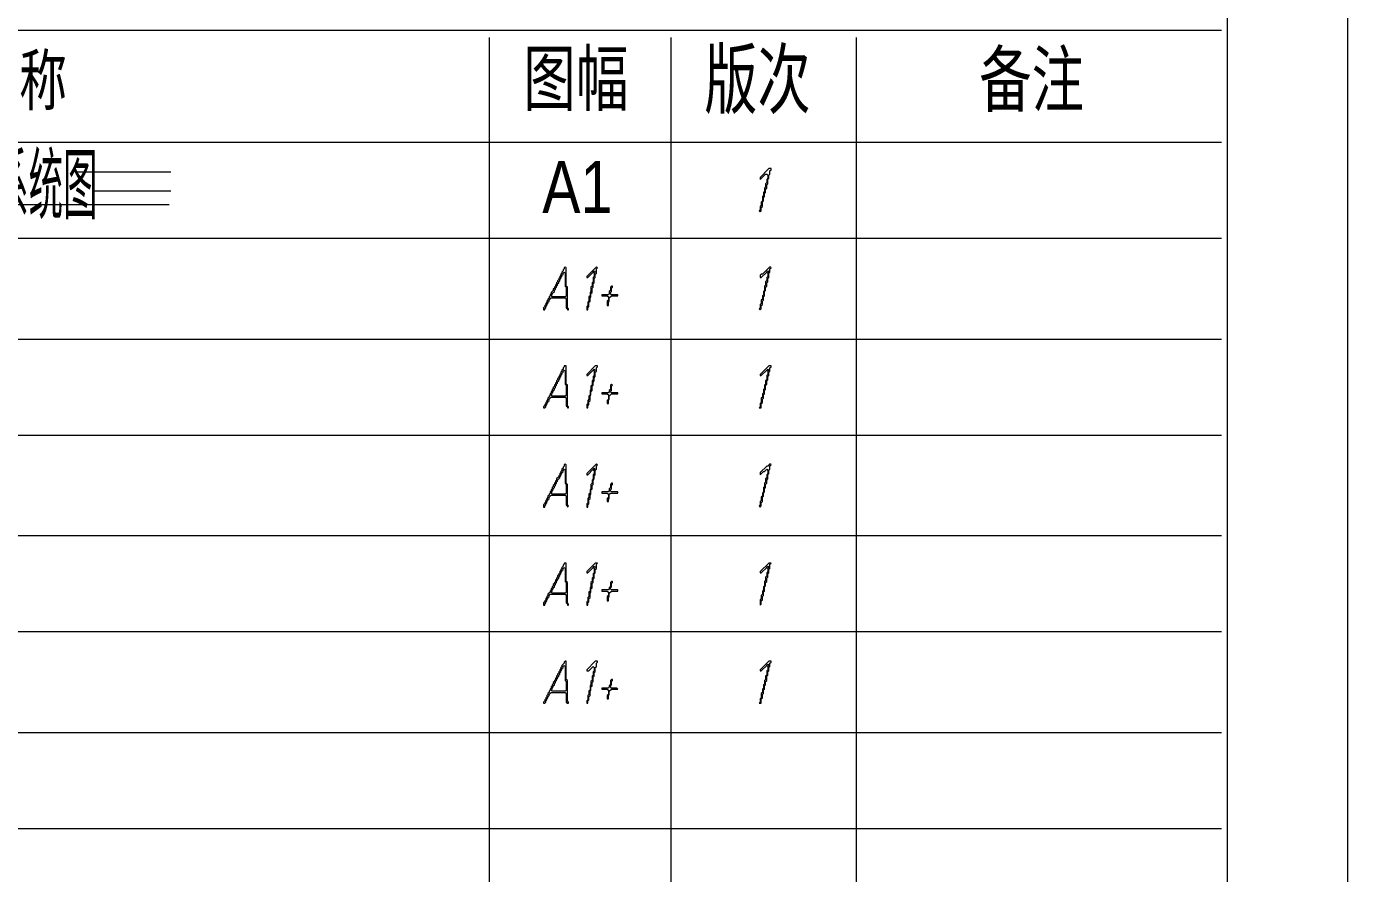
# Model space of a CAD drawing. Header units: millimetres. Extents: x 10 to 220, y 12 to 309.
# Drawn here: x 112.3 to 219.7, y 160 to 228.9 of the extents above; entities that cross this region are included whole.
import ezdxf

# ---------------------------------------------------------------- set-up
doc = ezdxf.new("R2010")
doc.units = ezdxf.units.MM
for name, color, linetype, lineweight in [('OCR_TEXT', 6, 'Continuous', 0), ('TRACE_STRAIGHT', 5, 'Continuous', 0), ('TRACE_TEXT_SYMBOL', 6, 'Continuous', 0)]:
    doc.layers.add(name, color=color, linetype=linetype, lineweight=lineweight)
doc.styles.add('wqy-unicode', font='wqy-unicode.lff')

msp = doc.modelspace()

# ---------------------------------------------------------------- linework, layer by layer
at = {"layer": 'TRACE_STRAIGHT', "color": 5}
for p, q in [((219.68, 308.52), (219.68, 11.73)), ((209.9, 298.54), (209.9, 21.61)), ((34.87, 228.56), (209.44, 228.56)), ((149.94, 227.96), (149.94, 59.68)), ((164.71, 227.96), (164.71, 55.86)), ((179.75, 227.96), (179.75, 58.75)), ((34.87, 219.47), (209.43, 219.47)), ((116.41, 217.07), (124.07, 217.07)), ((117.85, 215.52), (124.07, 215.52)), ((103.75, 214.39), (123.94, 214.39)), ((34.87, 211.67), (209.43, 211.67)), ((34.87, 203.47), (209.43, 203.47)), ((34.87, 195.65), (209.43, 195.65)), ((34.87, 187.52), (209.43, 187.52)), ((34.87, 179.71), (209.43, 179.71)), ((34.87, 171.51), (209.43, 171.51)), ((34.87, 163.69), (209.43, 163.69))]:
    msp.add_line(p, q, dxfattribs=at)
at = {"layer": 'TRACE_TEXT_SYMBOL', "color": 6}
for points in [[(172.66, 217.32), (171.96, 216.61), (171.96, 216.44), (172.4, 216.88), (172.49, 216.88), (172.57, 216.79), (172.57, 216.53), (172.49, 216.44), (172.49, 216.18), (172.4, 216.09), (172.4, 215.83), (172.31, 215.74), (172.31, 215.48), (172.22, 215.39), (172.22, 215.13), (172.14, 215.04), (172.14, 214.69), (172.05, 214.6), (172.05, 214.34), (171.96, 214.25), (171.96, 213.99), (171.87, 213.9), (171.96, 213.81), (172.05, 213.9), (172.05, 214.16), (172.14, 214.25), (172.14, 214.6), (172.22, 214.69), (172.22, 214.95), (172.31, 215.04), (172.31, 215.3), (172.4, 215.39), (172.4, 215.65), (172.49, 215.74), (172.49, 216), (172.57, 216.09), (172.57, 216.44), (172.66, 216.53), (172.66, 216.79), (172.75, 216.88), (172.75, 217.14), (172.84, 217.23), (172.84, 217.32)], [(156.11, 209.35), (156.03, 209.26), (156.03, 209.17), (155.94, 209.09), (155.94, 209), (155.85, 208.91), (155.85, 208.82), (155.76, 208.73), (155.76, 208.65), (155.68, 208.56), (155.68, 208.47), (155.59, 208.38), (155.59, 208.3), (155.5, 208.21), (155.5, 208.12), (155.41, 208.03), (155.41, 207.95), (155.33, 207.86), (155.33, 207.77), (155.24, 207.68), (155.24, 207.6), (155.15, 207.51), (155.15, 207.42), (154.98, 207.25), (154.98, 207.16), (154.89, 207.07), (154.89, 206.98), (154.8, 206.9), (154.8, 206.81), (154.71, 206.72), (154.71, 206.63), (154.62, 206.55), (154.62, 206.46), (154.54, 206.37), (154.54, 206.28), (154.45, 206.2), (154.45, 206.11), (154.36, 206.02), (154.36, 205.85), (154.45, 205.85), (154.45, 205.93), (154.54, 206.02), (154.54, 206.11), (154.62, 206.2), (154.62, 206.28), (154.71, 206.37), (154.71, 206.46), (154.8, 206.55), (154.8, 206.63), (154.98, 206.81), (156.11, 206.81), (156.2, 206.72), (156.2, 206.02), (156.29, 205.93), (156.29, 205.85), (156.38, 205.85), (156.38, 205.93), (156.29, 206.02), (156.29, 207.68), (156.2, 207.77), (156.2, 209.26)], [(158.65, 209.35), (157.86, 208.56), (157.86, 208.47), (157.95, 208.47), (158.39, 208.91), (158.48, 208.82), (158.48, 208.56), (158.39, 208.47), (158.39, 208.12), (158.3, 208.03), (158.3, 207.77), (158.21, 207.68), (158.21, 207.33), (158.13, 207.25), (158.13, 206.98), (158.04, 206.9), (158.04, 206.55), (157.95, 206.46), (157.95, 206.2), (157.86, 206.11), (157.86, 205.85), (157.95, 205.85), (157.95, 206.02), (158.04, 206.11), (158.04, 206.46), (158.13, 206.55), (158.13, 206.81), (158.21, 206.9), (158.21, 207.16), (158.3, 207.25), (158.3, 207.6), (158.39, 207.68), (158.39, 207.95), (158.48, 208.03), (158.48, 208.38), (158.56, 208.47), (158.56, 208.73), (158.65, 208.82), (158.65, 209.17), (158.74, 209.26)], [(172.75, 209.35), (172.14, 208.73), (172.05, 208.73), (171.96, 208.65), (171.96, 208.47), (172.05, 208.47), (172.49, 208.91), (172.57, 208.82), (172.57, 208.56), (172.49, 208.47), (172.49, 208.21), (172.4, 208.12), (172.4, 207.86), (172.31, 207.77), (172.31, 207.42), (172.22, 207.33), (172.22, 207.07), (172.14, 206.98), (172.14, 206.72), (172.05, 206.63), (172.05, 206.37), (171.96, 206.28), (171.96, 206.02), (171.87, 205.93), (171.96, 205.85), (172.05, 205.93), (172.05, 206.2), (172.14, 206.28), (172.14, 206.55), (172.22, 206.63), (172.22, 206.9), (172.31, 206.98), (172.31, 207.33), (172.4, 207.42), (172.4, 207.68), (172.49, 207.77), (172.49, 208.03), (172.57, 208.12), (172.57, 208.38), (172.66, 208.47), (172.66, 208.82), (172.75, 208.91), (172.75, 209.17), (172.84, 209.26)], [(155.94, 208.82), (156.03, 208.91), (156.11, 208.82), (156.11, 207.77), (156.2, 207.68), (156.2, 206.98), (156.11, 206.9), (155.06, 206.9), (154.98, 206.98), (155.06, 207.07), (155.06, 207.16), (155.24, 207.33), (155.24, 207.42), (155.33, 207.51), (155.33, 207.6), (155.41, 207.68), (155.41, 207.77), (155.5, 207.86), (155.5, 207.95), (155.59, 208.03), (155.59, 208.12), (155.68, 208.21), (155.68, 208.3), (155.76, 208.38), (155.76, 208.47), (155.85, 208.56), (155.85, 208.65), (155.94, 208.73)], [(158.39, 208.91), (158.48, 209), (158.56, 208.91), (158.48, 208.82)], [(172.49, 208.91), (172.57, 209), (172.66, 208.91), (172.57, 208.82)], [(159.88, 207.77), (159.79, 207.68), (159.79, 207.42), (159.7, 207.33), (159.7, 207.16), (159.62, 207.07), (159.09, 207.07), (159.09, 206.98), (159.53, 206.98), (159.62, 206.9), (159.62, 206.63), (159.53, 206.55), (159.53, 206.2), (159.62, 206.2), (159.62, 206.46), (159.7, 206.55), (159.7, 206.81), (159.88, 206.98), (160.4, 206.98), (160.4, 207.07), (159.88, 207.07), (159.79, 207.16), (159.79, 207.25), (159.88, 207.33), (159.88, 207.6), (159.97, 207.68), (159.97, 207.77)], [(156.03, 201.29), (156.03, 201.2), (155.94, 201.12), (155.94, 201.03), (155.85, 200.94), (155.85, 200.85), (155.76, 200.77), (155.76, 200.68), (155.68, 200.59), (155.68, 200.5), (155.59, 200.42), (155.59, 200.33), (155.5, 200.24), (155.5, 200.15), (155.41, 200.07), (155.41, 199.98), (155.33, 199.89), (155.33, 199.8), (155.24, 199.72), (155.24, 199.63), (155.15, 199.54), (155.15, 199.45), (155.06, 199.37), (155.06, 199.28), (154.98, 199.19), (154.98, 199.1), (154.89, 199.02), (154.89, 198.93), (154.8, 198.84), (154.8, 198.75), (154.71, 198.67), (154.71, 198.58), (154.62, 198.49), (154.62, 198.4), (154.54, 198.32), (154.54, 198.23), (154.45, 198.14), (154.45, 198.05), (154.36, 197.97), (154.36, 197.88), (154.45, 197.88), (154.54, 197.97), (154.54, 198.05), (154.62, 198.14), (154.62, 198.23), (154.71, 198.32), (154.71, 198.4), (154.8, 198.49), (154.8, 198.58), (154.98, 198.75), (156.11, 198.75), (156.2, 198.67), (156.2, 198.05), (156.29, 197.97), (156.29, 197.88), (156.38, 197.88), (156.38, 197.97), (156.29, 198.05), (156.29, 199.72), (156.2, 199.8), (156.2, 201.29)], [(155.94, 200.85), (156.03, 200.94), (156.11, 200.85), (156.11, 199.8), (156.2, 199.72), (156.2, 198.93), (156.11, 198.84), (155.06, 198.84), (154.98, 198.93), (155.06, 199.02), (155.06, 199.1), (155.15, 199.19), (155.15, 199.28), (155.24, 199.37), (155.24, 199.45), (155.33, 199.54), (155.33, 199.63), (155.41, 199.72), (155.41, 199.8), (155.5, 199.89), (155.5, 199.98), (155.59, 200.07), (155.59, 200.15), (155.68, 200.24), (155.68, 200.33), (155.76, 200.42), (155.76, 200.5), (155.85, 200.59), (155.85, 200.68), (155.94, 200.77)], [(158.56, 201.29), (157.86, 200.59), (157.86, 200.5), (157.95, 200.5), (158.39, 200.94), (158.48, 200.85), (158.48, 200.5), (158.39, 200.42), (158.39, 200.15), (158.3, 200.07), (158.3, 199.72), (158.21, 199.63), (158.21, 199.37), (158.13, 199.28), (158.13, 198.93), (158.04, 198.84), (158.04, 198.58), (157.95, 198.49), (157.95, 198.23), (157.86, 198.14), (157.86, 197.88), (157.95, 197.88), (157.95, 198.05), (158.04, 198.14), (158.04, 198.4), (158.13, 198.49), (158.13, 198.84), (158.21, 198.93), (158.21, 199.19), (158.3, 199.28), (158.3, 199.63), (158.39, 199.72), (158.39, 199.98), (158.48, 200.07), (158.48, 200.33), (158.56, 200.42), (158.56, 200.77), (158.65, 200.85), (158.65, 201.12), (158.74, 201.2), (158.74, 201.29)], [(158.39, 200.94), (158.48, 201.03), (158.56, 200.94), (158.48, 200.85)], [(172.66, 201.29), (171.96, 200.59), (171.96, 200.5), (172.05, 200.5), (172.49, 200.94), (172.57, 200.85), (172.57, 200.59), (172.49, 200.5), (172.49, 200.15), (172.4, 200.07), (172.4, 199.8), (172.31, 199.72), (172.31, 199.45), (172.22, 199.37), (172.22, 199.1), (172.14, 199.02), (172.14, 198.75), (172.05, 198.67), (172.05, 198.32), (171.96, 198.23), (171.96, 197.97), (171.87, 197.88), (172.05, 197.88), (172.05, 198.23), (172.14, 198.32), (172.14, 198.58), (172.22, 198.67), (172.22, 198.93), (172.31, 199.02), (172.31, 199.28), (172.4, 199.37), (172.4, 199.72), (172.49, 199.8), (172.49, 200.07), (172.57, 200.15), (172.57, 200.42), (172.66, 200.5), (172.66, 200.77), (172.75, 200.85), (172.75, 201.12), (172.84, 201.2), (172.84, 201.29)], [(172.49, 200.94), (172.57, 201.03), (172.66, 200.94), (172.57, 200.85)], [(159.88, 199.8), (159.79, 199.72), (159.79, 199.37), (159.7, 199.28), (159.7, 199.19), (159.62, 199.1), (159.09, 199.1), (159.09, 199.02), (159.53, 199.02), (159.62, 198.93), (159.62, 198.58), (159.53, 198.49), (159.53, 198.23), (159.62, 198.23), (159.62, 198.49), (159.7, 198.58), (159.7, 198.84), (159.88, 199.02), (160.4, 199.02), (160.4, 199.1), (159.88, 199.1), (159.79, 199.19), (159.88, 199.28), (159.88, 199.63), (159.97, 199.72)], [(156.11, 193.32), (156.03, 193.24), (156.03, 193.15), (155.94, 193.06), (155.94, 192.97), (155.85, 192.89), (155.85, 192.8), (155.76, 192.71), (155.76, 192.62), (155.68, 192.54), (155.68, 192.45), (155.59, 192.36), (155.59, 192.27), (155.41, 192.1), (155.41, 192.01), (155.33, 191.92), (155.33, 191.84), (155.24, 191.75), (155.24, 191.66), (155.15, 191.57), (155.15, 191.49), (155.06, 191.4), (155.06, 191.31), (154.98, 191.22), (154.98, 191.14), (154.89, 191.05), (154.89, 190.96), (154.8, 190.87), (154.8, 190.79), (154.71, 190.7), (154.71, 190.61), (154.62, 190.52), (154.62, 190.44), (154.54, 190.35), (154.54, 190.26), (154.45, 190.17), (154.45, 190.09), (154.36, 190), (154.36, 189.82), (154.45, 189.82), (154.45, 189.91), (154.54, 190), (154.54, 190.09), (154.62, 190.17), (154.62, 190.26), (154.71, 190.35), (154.71, 190.44), (154.8, 190.52), (154.8, 190.61), (154.98, 190.79), (156.11, 190.79), (156.2, 190.7), (156.2, 190), (156.29, 189.91), (156.29, 189.82), (156.38, 189.91), (156.29, 190), (156.29, 191.66), (156.2, 191.75), (156.2, 193.24)], [(158.65, 193.32), (157.86, 192.54), (157.86, 192.45), (157.95, 192.45), (158.39, 192.89), (158.48, 192.8), (158.48, 192.54), (158.39, 192.45), (158.39, 192.1), (158.3, 192.01), (158.3, 191.75), (158.21, 191.66), (158.21, 191.31), (158.13, 191.22), (158.13, 190.96), (158.04, 190.87), (158.04, 190.61), (157.95, 190.52), (157.95, 190.17), (157.86, 190.09), (157.86, 189.82), (157.95, 189.82), (157.95, 190), (158.04, 190.09), (158.04, 190.44), (158.13, 190.52), (158.13, 190.79), (158.21, 190.87), (158.21, 191.22), (158.3, 191.31), (158.3, 191.57), (158.39, 191.66), (158.39, 192.01), (158.48, 192.1), (158.48, 192.36), (158.56, 192.45), (158.56, 192.8), (158.65, 192.89), (158.65, 193.15), (158.74, 193.24)], [(172.75, 193.32), (172.57, 193.15), (172.49, 193.15), (171.96, 192.62), (171.96, 192.45), (172.22, 192.71), (172.31, 192.71), (172.49, 192.89), (172.57, 192.8), (172.57, 192.54), (172.49, 192.45), (172.49, 192.19), (172.4, 192.1), (172.4, 191.84), (172.31, 191.75), (172.31, 191.49), (172.22, 191.4), (172.22, 191.05), (172.14, 190.96), (172.14, 190.7), (172.05, 190.61), (172.05, 190.35), (171.96, 190.26), (171.96, 190), (171.87, 189.91), (171.96, 189.82), (172.05, 189.91), (172.05, 190.17), (172.14, 190.26), (172.14, 190.61), (172.22, 190.7), (172.22, 190.96), (172.31, 191.05), (172.31, 191.31), (172.4, 191.4), (172.4, 191.66), (172.49, 191.75), (172.49, 192.01), (172.57, 192.1), (172.57, 192.45), (172.66, 192.54), (172.66, 192.8), (172.75, 192.89), (172.75, 193.15), (172.84, 193.24)], [(155.94, 192.8), (156.03, 192.89), (156.11, 192.8), (156.11, 191.75), (156.2, 191.66), (156.2, 190.96), (156.11, 190.87), (155.06, 190.87), (154.98, 190.96), (155.06, 191.05), (155.06, 191.14), (155.15, 191.22), (155.15, 191.31), (155.24, 191.4), (155.24, 191.49), (155.33, 191.57), (155.33, 191.66), (155.41, 191.75), (155.41, 191.84), (155.5, 191.92), (155.5, 192.01), (155.68, 192.19), (155.68, 192.27), (155.76, 192.36), (155.76, 192.45), (155.85, 192.54), (155.85, 192.62), (155.94, 192.71)], [(158.39, 192.89), (158.48, 192.97), (158.56, 192.89), (158.48, 192.8)], [(159.88, 191.75), (159.79, 191.66), (159.79, 191.4), (159.7, 191.31), (159.7, 191.14), (159.62, 191.05), (159.09, 191.05), (159.09, 190.96), (159.53, 190.96), (159.62, 190.87), (159.62, 190.61), (159.53, 190.52), (159.53, 190.26), (159.62, 190.26), (159.62, 190.44), (159.7, 190.52), (159.7, 190.87), (159.79, 190.96), (160.4, 190.96), (160.4, 191.05), (159.88, 191.05), (159.79, 191.14), (159.79, 191.22), (159.88, 191.31), (159.88, 191.57), (159.97, 191.66), (159.97, 191.75)], [(156.03, 185.27), (156.03, 185.18), (155.94, 185.09), (155.94, 185.01), (155.85, 184.92), (155.85, 184.83), (155.76, 184.74), (155.76, 184.66), (155.68, 184.57), (155.68, 184.48), (155.59, 184.39), (155.59, 184.31), (155.5, 184.22), (155.5, 184.13), (155.41, 184.04), (155.41, 183.96), (155.33, 183.87), (155.33, 183.78), (155.24, 183.69), (155.24, 183.61), (155.15, 183.52), (155.15, 183.43), (155.06, 183.34), (155.06, 183.26), (154.98, 183.17), (154.98, 183.08), (154.89, 182.99), (154.89, 182.91), (154.71, 182.73), (154.71, 182.64), (154.62, 182.56), (154.62, 182.47), (154.54, 182.38), (154.54, 182.29), (154.45, 182.21), (154.45, 182.12), (154.36, 182.03), (154.36, 181.85), (154.45, 181.85), (154.45, 181.94), (154.54, 182.03), (154.54, 182.12), (154.62, 182.21), (154.62, 182.29), (154.71, 182.38), (154.71, 182.47), (154.8, 182.56), (154.8, 182.64), (154.89, 182.73), (156.11, 182.73), (156.2, 182.64), (156.2, 182.03), (156.29, 181.94), (156.29, 181.85), (156.38, 181.85), (156.38, 181.94), (156.29, 182.03), (156.29, 183.69), (156.2, 183.78), (156.2, 185.27)], [(155.94, 184.83), (156.03, 184.92), (156.11, 184.83), (156.11, 183.78), (156.2, 183.69), (156.2, 182.91), (156.11, 182.82), (155.06, 182.82), (154.98, 182.91), (155.06, 182.99), (155.06, 183.08), (155.15, 183.17), (155.15, 183.26), (155.24, 183.34), (155.24, 183.43), (155.33, 183.52), (155.33, 183.61), (155.41, 183.69), (155.41, 183.78), (155.5, 183.87), (155.5, 183.96), (155.59, 184.04), (155.59, 184.13), (155.68, 184.22), (155.68, 184.31), (155.76, 184.39), (155.76, 184.48), (155.85, 184.57), (155.85, 184.66), (155.94, 184.74)], [(158.56, 185.27), (157.86, 184.57), (157.86, 184.48), (157.95, 184.48), (158.39, 184.92), (158.48, 184.83), (158.48, 184.48), (158.39, 184.39), (158.39, 184.13), (158.3, 184.04), (158.3, 183.78), (158.21, 183.69), (158.21, 183.34), (158.13, 183.26), (158.13, 182.99), (158.04, 182.91), (158.04, 182.56), (157.95, 182.47), (157.95, 182.21), (157.86, 182.12), (157.86, 181.85), (157.95, 181.85), (157.95, 182.03), (158.04, 182.12), (158.04, 182.38), (158.13, 182.47), (158.13, 182.82), (158.21, 182.91), (158.21, 183.17), (158.3, 183.26), (158.3, 183.61), (158.39, 183.69), (158.39, 183.96), (158.48, 184.04), (158.48, 184.39), (158.56, 184.48), (158.56, 184.74), (158.65, 184.83), (158.65, 185.18), (158.74, 185.27)], [(158.39, 184.92), (158.48, 185.01), (158.56, 184.92), (158.48, 184.83)], [(172.66, 185.27), (171.96, 184.57), (171.96, 184.48), (172.05, 184.48), (172.49, 184.92), (172.57, 184.83), (172.57, 184.57), (172.49, 184.48), (172.49, 184.22), (172.4, 184.13), (172.4, 183.87), (172.31, 183.78), (172.31, 183.43), (172.22, 183.34), (172.22, 183.08), (172.14, 182.99), (172.14, 182.73), (172.05, 182.64), (172.05, 182.38), (171.96, 182.29), (171.96, 181.85), (172.05, 181.94), (172.05, 182.21), (172.14, 182.29), (172.14, 182.56), (172.22, 182.64), (172.22, 182.91), (172.31, 182.99), (172.31, 183.34), (172.4, 183.43), (172.4, 183.69), (172.49, 183.78), (172.49, 184.04), (172.57, 184.13), (172.57, 184.39), (172.66, 184.48), (172.66, 184.74), (172.75, 184.83), (172.75, 185.18), (172.84, 185.27)], [(172.49, 184.92), (172.57, 185.01), (172.66, 184.92), (172.57, 184.83)], [(159.88, 183.78), (159.79, 183.69), (159.79, 183.34), (159.7, 183.26), (159.7, 183.17), (159.62, 183.08), (159.09, 183.08), (159.09, 182.99), (159.53, 182.99), (159.62, 182.91), (159.62, 182.64), (159.53, 182.56), (159.53, 182.21), (159.62, 182.21), (159.62, 182.47), (159.7, 182.56), (159.7, 182.82), (159.88, 182.99), (160.4, 182.99), (160.4, 183.08), (159.88, 183.08), (159.79, 183.17), (159.79, 183.26), (159.88, 183.34), (159.88, 183.61), (159.97, 183.69), (159.97, 183.78)], [(156.11, 177.3), (156.03, 177.21), (156.03, 177.13), (155.85, 176.95), (155.85, 176.86), (155.76, 176.78), (155.76, 176.69), (155.68, 176.6), (155.68, 176.51), (155.59, 176.43), (155.59, 176.34), (155.5, 176.25), (155.5, 176.16), (155.41, 176.08), (155.41, 175.99), (155.33, 175.9), (155.33, 175.81), (155.24, 175.73), (155.24, 175.64), (155.15, 175.55), (155.15, 175.46), (155.06, 175.38), (155.06, 175.29), (154.98, 175.2), (154.98, 175.11), (154.89, 175.03), (154.89, 174.94), (154.8, 174.85), (154.8, 174.76), (154.71, 174.68), (154.71, 174.59), (154.62, 174.5), (154.62, 174.41), (154.54, 174.33), (154.54, 174.24), (154.45, 174.15), (154.45, 174.06), (154.36, 173.97), (154.36, 173.89), (154.45, 173.89), (154.54, 173.97), (154.54, 174.06), (154.62, 174.15), (154.62, 174.24), (154.71, 174.33), (154.71, 174.41), (154.8, 174.5), (154.8, 174.59), (154.98, 174.76), (156.11, 174.76), (156.2, 174.68), (156.2, 173.97), (156.29, 173.89), (156.38, 173.89), (156.38, 173.97), (156.29, 174.06), (156.29, 175.73), (156.2, 175.81), (156.2, 177.3)], [(158.56, 177.3), (157.86, 176.6), (157.86, 176.51), (158.04, 176.51), (158.39, 176.86), (158.48, 176.78), (158.48, 176.51), (158.39, 176.43), (158.39, 176.16), (158.3, 176.08), (158.3, 175.73), (158.21, 175.64), (158.21, 175.38), (158.13, 175.29), (158.13, 174.94), (158.04, 174.85), (158.04, 174.59), (157.95, 174.5), (157.95, 174.15), (157.86, 174.06), (157.86, 173.89), (157.95, 173.89), (157.95, 174.06), (158.04, 174.15), (158.04, 174.41), (158.13, 174.5), (158.13, 174.85), (158.21, 174.94), (158.21, 175.2), (158.3, 175.29), (158.3, 175.55), (158.39, 175.64), (158.39, 175.99), (158.48, 176.08), (158.48, 176.34), (158.56, 176.43), (158.56, 176.78), (158.65, 176.86), (158.65, 177.13), (158.74, 177.21), (158.74, 177.3)], [(172.66, 177.3), (171.96, 176.6), (171.96, 176.51), (172.05, 176.51), (172.49, 176.95), (172.57, 176.86), (172.57, 176.6), (172.49, 176.51), (172.49, 176.16), (172.4, 176.08), (172.4, 175.81), (172.31, 175.73), (172.31, 175.46), (172.22, 175.38), (172.22, 175.11), (172.14, 175.03), (172.14, 174.76), (172.05, 174.68), (172.05, 174.33), (171.96, 174.24), (171.96, 173.97), (171.87, 173.89), (172.05, 173.89), (172.05, 174.24), (172.14, 174.33), (172.14, 174.59), (172.22, 174.68), (172.22, 174.94), (172.31, 175.03), (172.31, 175.29), (172.4, 175.38), (172.4, 175.64), (172.49, 175.73), (172.49, 176.08), (172.57, 176.16), (172.57, 176.43), (172.66, 176.51), (172.66, 176.78), (172.75, 176.86), (172.75, 177.13), (172.84, 177.21), (172.84, 177.3)], [(155.94, 176.86), (156.03, 176.95), (156.11, 176.86), (156.11, 175.73), (156.2, 175.64), (156.2, 174.94), (156.11, 174.85), (155.06, 174.85), (154.98, 174.94), (155.06, 175.03), (155.06, 175.11), (155.15, 175.2), (155.15, 175.29), (155.24, 175.38), (155.24, 175.46), (155.33, 175.55), (155.33, 175.64), (155.41, 175.73), (155.41, 175.81), (155.5, 175.9), (155.5, 175.99), (155.59, 176.08), (155.59, 176.16), (155.68, 176.25), (155.68, 176.34), (155.76, 176.43), (155.76, 176.51), (155.85, 176.6), (155.85, 176.69), (155.94, 176.78)], [(172.49, 176.95), (172.57, 177.04), (172.66, 176.95), (172.57, 176.86)], [(159.88, 175.81), (159.79, 175.73), (159.79, 175.38), (159.7, 175.29), (159.7, 175.2), (159.62, 175.11), (159.09, 175.11), (159.09, 175.03), (159.53, 175.03), (159.62, 174.94), (159.62, 174.59), (159.53, 174.5), (159.53, 174.24), (159.62, 174.24), (159.62, 174.5), (159.7, 174.59), (159.7, 174.85), (159.88, 175.03), (160.4, 175.03), (160.32, 175.11), (159.88, 175.11), (159.79, 175.2), (159.79, 175.29), (159.88, 175.38), (159.88, 175.64), (159.97, 175.73), (159.97, 175.81)]]:
    msp.add_lwpolyline(points, close=True, dxfattribs=at)

# ---------------------------------------------------------------- texts
at = {"layer": 'OCR_TEXT', "color": 6, "style": 'wqy-unicode'}
for s, height, width, p in [('版次', 4.644, 0.681228, (167.42, 222.28)), ('图纸名称', 4.029, 0.707918, (100.08, 222.5)), ('图幅', 4.371, 0.716105, (152.71, 222.48)), ('备注', 4.371, 0.714937, (189.75, 222.4)), ('设计说明 火灾自动报警及联动系统图', 4.7123, 0.434304, (72.68, 213.71)), ('A1', 4.234, 0.822944, (154.25, 213.7))]:
    msp.add_text(s, height=height, dxfattribs=dict(at, width=width)).set_placement(p)

doc.saveas('drawing.dxf')
